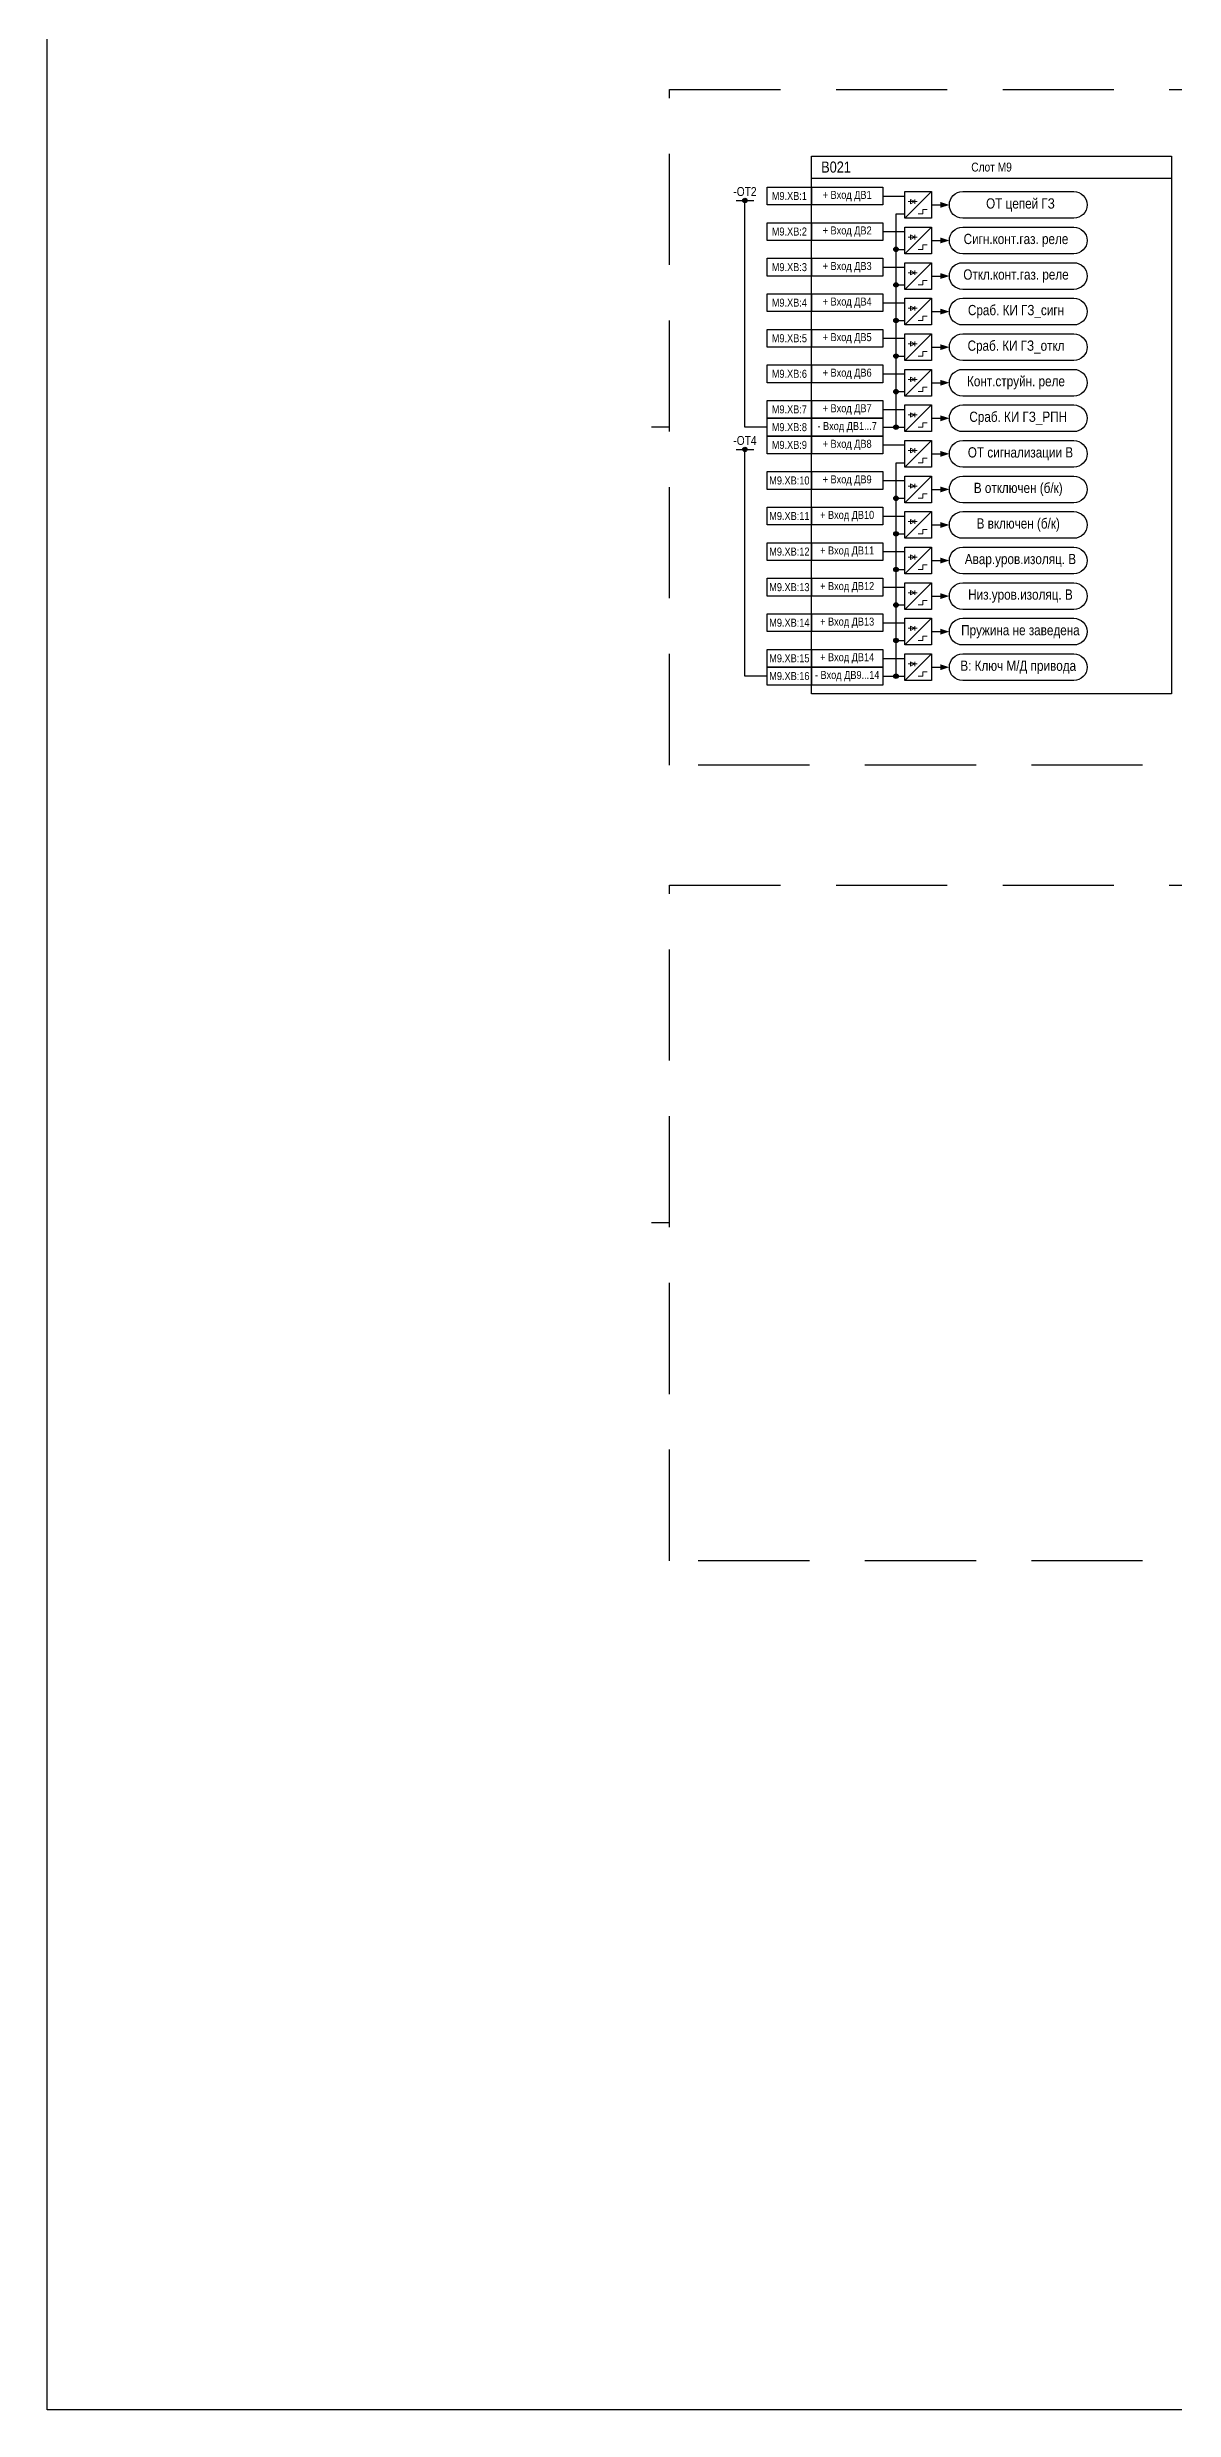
# Model space of a CAD drawing. Header units: millimetres. Extents: x 1657 to 6276, y -558 to 701.
# Drawn here: x 5169 to 5422, y -251 to 280 of the extents above; entities that cross this region are included whole.
import ezdxf

# ---------------------------------------------------------------- set-up
doc = ezdxf.new("R2010")
doc.units = ezdxf.units.MM
doc.linetypes.add('штриховая2', pattern=[0.375, 0.25, -0.125])
doc.layers.add('_ОРЗ_0.3', color=7, linetype='Continuous', lineweight=30)
doc.layers.add('TEXT', color=7, linetype='Continuous', lineweight=25)
doc.layers.add('Основная', color=7, linetype='Continuous')
doc.styles.add('1.8_Gost_RD', font='ARIALN.TTF', dxfattribs={"height": 1.8})
doc.styles.add('2.5_Gost_RD', font='ARIALN.TTF', dxfattribs={"height": 2.5})

# ---------------------------------------------------------------- blocks, each defined once
blk = doc.blocks.new('Точка')
at = {"ltscale": 100}
h = blk.add_hatch(color=256, dxfattribs=at)
h.dxf.hatch_style = 1
edge = h.paths.add_edge_path()
edge.add_arc((0, 0), 0.5, 0, 360)
blk.add_circle((0, 0), 0.5, dxfattribs=at)
blk = doc.blocks.new('*U135')
at = {"ltscale": 0.25}
blk.add_line((0, 0), (3, 0), dxfattribs=at)
blk.add_lwpolyline([(2, 0, 1.3, 0, 0), (4, 0, 0, 0, 0)], format="xyseb", dxfattribs=at)
blk = doc.blocks.new('*U136')
at = {"ltscale": 0.25}
blk.add_line((0, 0), (3, 0), dxfattribs=at)
blk.add_lwpolyline([(2, 0, 1.3, 0, 0), (4, 0, 0, 0, 0)], format="xyseb", dxfattribs=at)
blk = doc.blocks.new('*U137')
at = {"ltscale": 0.25}
blk.add_line((0, 0), (3, 0), dxfattribs=at)
blk.add_lwpolyline([(2, 0, 1.3, 0, 0), (4, 0, 0, 0, 0)], format="xyseb", dxfattribs=at)
blk = doc.blocks.new('*U138')
at = {"ltscale": 0.25}
blk.add_line((0, 0), (3, 0), dxfattribs=at)
blk.add_lwpolyline([(2, 0, 1.3, 0, 0), (4, 0, 0, 0, 0)], format="xyseb", dxfattribs=at)
blk = doc.blocks.new('*U139')
at = {"ltscale": 0.25}
blk.add_line((0, 0), (3, 0), dxfattribs=at)
blk.add_lwpolyline([(2, 0, 1.3, 0, 0), (4, 0, 0, 0, 0)], format="xyseb", dxfattribs=at)
blk = doc.blocks.new('*U140')
at = {"ltscale": 0.25}
blk.add_line((0, 0), (3, 0), dxfattribs=at)
blk.add_lwpolyline([(2, 0, 1.3, 0, 0), (4, 0, 0, 0, 0)], format="xyseb", dxfattribs=at)
blk = doc.blocks.new('*U141')
at = {"ltscale": 0.25}
blk.add_line((0, 0), (3, 0), dxfattribs=at)
blk.add_lwpolyline([(2, 0, 1.3, 0, 0), (4, 0, 0, 0, 0)], format="xyseb", dxfattribs=at)
blk = doc.blocks.new('*U142')
at = {"ltscale": 0.25}
blk.add_line((0, 0), (3, 0), dxfattribs=at)
blk.add_lwpolyline([(2, 0, 1.3, 0, 0), (4, 0, 0, 0, 0)], format="xyseb", dxfattribs=at)
blk = doc.blocks.new('*U143')
at = {"ltscale": 0.25}
blk.add_line((0, 0), (3, 0), dxfattribs=at)
blk.add_lwpolyline([(2, 0, 1.3, 0, 0), (4, 0, 0, 0, 0)], format="xyseb", dxfattribs=at)
blk = doc.blocks.new('*U144')
at = {"ltscale": 0.25}
blk.add_line((0, 0), (3, 0), dxfattribs=at)
blk.add_lwpolyline([(2, 0, 1.3, 0, 0), (4, 0, 0, 0, 0)], format="xyseb", dxfattribs=at)
blk = doc.blocks.new('*U145')
at = {"ltscale": 0.25}
blk.add_line((0, 0), (3, 0), dxfattribs=at)
blk.add_lwpolyline([(2, 0, 1.3, 0, 0), (4, 0, 0, 0, 0)], format="xyseb", dxfattribs=at)
blk = doc.blocks.new('*U132')
at = {"ltscale": 0.25}
blk.add_line((0, 0), (3, 0), dxfattribs=at)
blk.add_lwpolyline([(2, 0, 1.3, 0, 0), (4, 0, 0, 0, 0)], format="xyseb", dxfattribs=at)
blk = doc.blocks.new('*U133')
at = {"ltscale": 0.25}
blk.add_line((0, 0), (3, 0), dxfattribs=at)
blk.add_lwpolyline([(2, 0, 1.3, 0, 0), (4, 0, 0, 0, 0)], format="xyseb", dxfattribs=at)
blk = doc.blocks.new('*U134')
at = {"ltscale": 0.25}
blk.add_line((0, 0), (3, 0), dxfattribs=at)
blk.add_lwpolyline([(2, 0, 1.3, 0, 0), (4, 0, 0, 0, 0)], format="xyseb", dxfattribs=at)

msp = doc.modelspace()

# ---------------------------------------------------------------- linework, layer by layer
at = {"ltscale": 100}
for p, q in [((5324, 246), (5328, 246)), ((5326, 195), (5326, 246)), ((5309, 195), (5305, 195)), ((5331, 195), (5326, 195)), ((5324, 190), (5328, 190)), ((5326, 139), (5326, 190)), ((5331, 139), (5326, 139)), ((5309, 16), (5305, 16))]:
    msp.add_line(p, q, dxfattribs=at)
at = {"lineweight": 13, "ltscale": 0.25}
for p, q in [((5364.25, 246.25), (5364.25, 245.25)), ((5364.25, 238.25), (5364.25, 237.25)), ((5364.25, 230.25), (5364.25, 229.25)), ((5364.25, 222.25), (5364.25, 221.25)), ((5364.25, 214.25), (5364.25, 213.25)), ((5364.25, 206.25), (5364.25, 205.25)), ((5364.25, 198.25), (5364.25, 197.25)), ((5364.25, 190.25), (5364.25, 189.25)), ((5364.25, 182.25), (5364.25, 181.25)), ((5364.25, 174.25), (5364.25, 173.25)), ((5364.25, 166.25), (5364.25, 165.25)), ((5364.25, 158.25), (5364.25, 157.25)), ((5364.25, 150.25), (5364.25, 149.25)), ((5364.25, 142.25), (5364.25, 141.25))]:
    msp.add_line(p, q, dxfattribs=at)
at = {"ltscale": 100}
for points in [[(5169, 696), (5900, 696), (5900, -251), (5169, -251)], [(5331, 249), (5341, 249), (5341, 245), (5331, 245)], [(5341, 249), (5357, 249), (5357, 245), (5341, 245)], [(5331, 241), (5341, 241), (5341, 237), (5331, 237)], [(5341, 241), (5357, 241), (5357, 237), (5341, 237)], [(5331, 233), (5341, 233), (5341, 229), (5331, 229)], [(5341, 233), (5357, 233), (5357, 229), (5341, 229)], [(5331, 225), (5341, 225), (5341, 221), (5331, 221)], [(5341, 225), (5357, 225), (5357, 221), (5341, 221)], [(5331, 217), (5341, 217), (5341, 213), (5331, 213)], [(5341, 217), (5357, 217), (5357, 213), (5341, 213)], [(5331, 209), (5341, 209), (5341, 205), (5331, 205)], [(5341, 209), (5357, 209), (5357, 205), (5341, 205)], [(5331, 201), (5341, 201), (5341, 197), (5331, 197)], [(5331, 197), (5341, 197), (5341, 193), (5331, 193)], [(5341, 201), (5357, 201), (5357, 197), (5341, 197)], [(5341, 197), (5357, 197), (5357, 193), (5341, 193)], [(5331, 193), (5341, 193), (5341, 189), (5331, 189)], [(5341, 193), (5357, 193), (5357, 189), (5341, 189)], [(5331, 185), (5341, 185), (5341, 181), (5331, 181)], [(5341, 185), (5357, 185), (5357, 181), (5341, 181)], [(5331, 177), (5341, 177), (5341, 173), (5331, 173)], [(5341, 177), (5357, 177), (5357, 173), (5341, 173)], [(5331, 169), (5341, 169), (5341, 165), (5331, 165)], [(5341, 169), (5357, 169), (5357, 165), (5341, 165)], [(5331, 161), (5341, 161), (5341, 157), (5331, 157)], [(5341, 161), (5357, 161), (5357, 157), (5341, 157)], [(5331, 153), (5341, 153), (5341, 149), (5331, 149)], [(5341, 153), (5357, 153), (5357, 149), (5341, 149)], [(5331, 145), (5341, 145), (5341, 141), (5331, 141)], [(5341, 145), (5357, 145), (5357, 141), (5341, 141)], [(5331, 141), (5341, 141), (5341, 137), (5331, 137)], [(5341, 141), (5357, 141), (5357, 137), (5341, 137)]]:
    msp.add_lwpolyline(points, close=True, dxfattribs=at)
at = {"linetype": 'штриховая2', "ltscale": 100}
for points in [[(5309, 271), (5678, 271), (5678, 119), (5309, 119)], [(5309, 92), (5678, 92), (5678, -60), (5309, -60)]]:
    msp.add_lwpolyline(points, close=True, dxfattribs=at)
at = {"ltscale": 100}
for points in [[(5341, 251), (5422, 251)], [(5360, 195), (5360, 243)], [(5360, 139), (5360, 187)]]:
    msp.add_lwpolyline(points, dxfattribs=at)
for points in [[(5362, 248), (5368, 248), (5368, 242), (5362, 242)], [(5362, 240), (5368, 240), (5368, 234), (5362, 234)], [(5362, 232), (5368, 232), (5368, 226), (5362, 226)], [(5362, 224), (5368, 224), (5368, 218), (5362, 218)], [(5362, 216), (5368, 216), (5368, 210), (5362, 210)], [(5362, 208), (5368, 208), (5368, 202), (5362, 202)], [(5362, 200), (5368, 200), (5368, 194), (5362, 194)], [(5362, 192), (5368, 192), (5368, 186), (5362, 186)], [(5362, 184), (5368, 184), (5368, 178), (5362, 178)], [(5362, 176), (5368, 176), (5368, 170), (5362, 170)], [(5362, 168), (5368, 168), (5368, 162), (5362, 162)], [(5362, 160), (5368, 160), (5368, 154), (5362, 154)], [(5362, 152), (5368, 152), (5368, 146), (5362, 146)], [(5362, 144), (5368, 144), (5368, 138), (5362, 138)]]:
    msp.add_lwpolyline(points, close=True)
at = {"lineweight": 13, "ltscale": 0.25}
for points in [[(5364.25, 245.75), (5363.25, 246.25), (5363.25, 245.25), (5364.25, 245.75)], [(5364.25, 237.75), (5363.25, 238.25), (5363.25, 237.25), (5364.25, 237.75)], [(5364.25, 229.75), (5363.25, 230.25), (5363.25, 229.25), (5364.25, 229.75)], [(5364.25, 221.75), (5363.25, 222.25), (5363.25, 221.25), (5364.25, 221.75)], [(5364.25, 213.75), (5363.25, 214.25), (5363.25, 213.25), (5364.25, 213.75)], [(5364.25, 205.75), (5363.25, 206.25), (5363.25, 205.25), (5364.25, 205.75)], [(5364.25, 197.75), (5363.25, 198.25), (5363.25, 197.25), (5364.25, 197.75)], [(5364.25, 189.75), (5363.25, 190.25), (5363.25, 189.25), (5364.25, 189.75)], [(5364.25, 181.75), (5363.25, 182.25), (5363.25, 181.25), (5364.25, 181.75)], [(5364.25, 173.75), (5363.25, 174.25), (5363.25, 173.25), (5364.25, 173.75)], [(5364.25, 165.75), (5363.25, 166.25), (5363.25, 165.25), (5364.25, 165.75)], [(5364.25, 157.75), (5363.25, 158.25), (5363.25, 157.25), (5364.25, 157.75)], [(5364.25, 149.75), (5363.25, 150.25), (5363.25, 149.25), (5364.25, 149.75)], [(5364.25, 141.75), (5363.25, 142.25), (5363.25, 141.25), (5364.25, 141.75)]]:
    msp.add_lwpolyline(points, dxfattribs=at)
at = {"lineweight": 13, "flags": 128}
for points in [[(5363.5, 246.5, 0, 0, 0), (5363.5, 247, 0.25, 0, 0), (5363.5, 247.5, 0, 0, 0)], [(5364, 246.5, 0, 0, 0), (5364, 247, 0.25, 0, 0), (5364, 247.5, 0, 0, 0)], [(5363.5, 238.5, 0, 0, 0), (5363.5, 239, 0.25, 0, 0), (5363.5, 239.5, 0, 0, 0)], [(5364, 238.5, 0, 0, 0), (5364, 239, 0.25, 0, 0), (5364, 239.5, 0, 0, 0)], [(5363.5, 230.5, 0, 0, 0), (5363.5, 231, 0.25, 0, 0), (5363.5, 231.5, 0, 0, 0)], [(5364, 230.5, 0, 0, 0), (5364, 231, 0.25, 0, 0), (5364, 231.5, 0, 0, 0)], [(5363.5, 222.5, 0, 0, 0), (5363.5, 223, 0.25, 0, 0), (5363.5, 223.5, 0, 0, 0)], [(5364, 222.5, 0, 0, 0), (5364, 223, 0.25, 0, 0), (5364, 223.5, 0, 0, 0)], [(5363.5, 214.5, 0, 0, 0), (5363.5, 215, 0.25, 0, 0), (5363.5, 215.5, 0, 0, 0)], [(5364, 214.5, 0, 0, 0), (5364, 215, 0.25, 0, 0), (5364, 215.5, 0, 0, 0)], [(5363.5, 206.5, 0, 0, 0), (5363.5, 207, 0.25, 0, 0), (5363.5, 207.5, 0, 0, 0)], [(5364, 206.5, 0, 0, 0), (5364, 207, 0.25, 0, 0), (5364, 207.5, 0, 0, 0)], [(5363.5, 198.5, 0, 0, 0), (5363.5, 199, 0.25, 0, 0), (5363.5, 199.5, 0, 0, 0)], [(5364, 198.5, 0, 0, 0), (5364, 199, 0.25, 0, 0), (5364, 199.5, 0, 0, 0)], [(5363.5, 190.5, 0, 0, 0), (5363.5, 191, 0.25, 0, 0), (5363.5, 191.5, 0, 0, 0)], [(5364, 190.5, 0, 0, 0), (5364, 191, 0.25, 0, 0), (5364, 191.5, 0, 0, 0)], [(5363.5, 182.5, 0, 0, 0), (5363.5, 183, 0.25, 0, 0), (5363.5, 183.5, 0, 0, 0)], [(5364, 182.5, 0, 0, 0), (5364, 183, 0.25, 0, 0), (5364, 183.5, 0, 0, 0)], [(5363.5, 174.5, 0, 0, 0), (5363.5, 175, 0.25, 0, 0), (5363.5, 175.5, 0, 0, 0)], [(5364, 174.5, 0, 0, 0), (5364, 175, 0.25, 0, 0), (5364, 175.5, 0, 0, 0)], [(5363.5, 166.5, 0, 0, 0), (5363.5, 167, 0.25, 0, 0), (5363.5, 167.5, 0, 0, 0)], [(5364, 166.5, 0, 0, 0), (5364, 167, 0.25, 0, 0), (5364, 167.5, 0, 0, 0)], [(5363.5, 158.5, 0, 0, 0), (5363.5, 159, 0.25, 0, 0), (5363.5, 159.5, 0, 0, 0)], [(5364, 158.5, 0, 0, 0), (5364, 159, 0.25, 0, 0), (5364, 159.5, 0, 0, 0)], [(5363.5, 150.5, 0, 0, 0), (5363.5, 151, 0.25, 0, 0), (5363.5, 151.5, 0, 0, 0)], [(5364, 150.5, 0, 0, 0), (5364, 151, 0.25, 0, 0), (5364, 151.5, 0, 0, 0)], [(5363.5, 142.5, 0, 0, 0), (5363.5, 143, 0.25, 0, 0), (5363.5, 143.5, 0, 0, 0)], [(5364, 142.5, 0, 0, 0), (5364, 143, 0.25, 0, 0), (5364, 143.5, 0, 0, 0)]]:
    msp.add_lwpolyline(points, format="xyseb", dxfattribs=at)
at = {"ltscale": 100}
for points in [[(5375, 242, -1), (5375, 248), (5400, 248, -1), (5400, 242)], [(5375, 234, -1), (5375, 240), (5400, 240, -1), (5400, 234)], [(5375, 226, -1), (5375, 232), (5400, 232, -1), (5400, 226)], [(5375, 218, -1), (5375, 224), (5400, 224, -1), (5400, 218)], [(5375, 210, -1), (5375, 216), (5400, 216, -1), (5400, 210)], [(5375, 202, -1), (5375, 208), (5400, 208, -1), (5400, 202)], [(5375, 194, -1), (5375, 200), (5400, 200, -1), (5400, 194)], [(5375, 186, -1), (5375, 192), (5400, 192, -1), (5400, 186)], [(5375, 178, -1), (5375, 184), (5400, 184, -1), (5400, 178)], [(5375, 170, -1), (5375, 176), (5400, 176, -1), (5400, 170)], [(5375, 162, -1), (5375, 168), (5400, 168, -1), (5400, 162)], [(5375, 154, -1), (5375, 160), (5400, 160, -1), (5400, 154)], [(5375, 146, -1), (5375, 152), (5400, 152, -1), (5400, 146)], [(5375, 138, -1), (5375, 144), (5400, 144, -1), (5400, 138)]]:
    msp.add_lwpolyline(points, format="xyb", close=True, dxfattribs=at)
at = {"layer": '_ОРЗ_0.3', "ltscale": 100}
msp.add_lwpolyline([(5341, 256), (5422, 256), (5422, 135), (5341, 135)], close=True, dxfattribs=at)
at = {"layer": 'Основная', "color": 0}
for p, q in [((5357, 247), (5362, 247)), ((5360, 243), (5362, 243)), ((5357, 239), (5362, 239)), ((5360, 235), (5362, 235)), ((5357, 231), (5362, 231)), ((5360, 227), (5362, 227)), ((5357, 223), (5362, 223)), ((5360, 219), (5362, 219)), ((5357, 215), (5362, 215)), ((5360, 211), (5362, 211)), ((5357, 207), (5362, 207)), ((5360, 203), (5362, 203)), ((5357, 199), (5362, 199)), ((5357, 195), (5362, 195)), ((5357, 191), (5362, 191)), ((5357, 191), (5362, 191)), ((5360, 187), (5362, 187)), ((5360, 187), (5362, 187)), ((5357, 183), (5362, 183)), ((5360, 179), (5362, 179)), ((5357, 175), (5362, 175)), ((5360, 171), (5362, 171)), ((5357, 167), (5362, 167)), ((5360, 163), (5362, 163)), ((5357, 159), (5362, 159)), ((5360, 155), (5362, 155)), ((5357, 151), (5362, 151)), ((5360, 147), (5362, 147)), ((5357, 143), (5362, 143)), ((5357, 139), (5362, 139))]:
    msp.add_line(p, q, dxfattribs=at)
at = {"layer": 'Основная', "ltscale": 0.25}
for p, q in [((5368, 248), (5362, 242)), ((5368, 240), (5362, 234)), ((5368, 232), (5362, 226)), ((5368, 224), (5362, 218)), ((5368, 216), (5362, 210)), ((5368, 208), (5362, 202)), ((5368, 200), (5362, 194)), ((5368, 192), (5362, 186)), ((5368, 184), (5362, 178)), ((5368, 176), (5362, 170)), ((5368, 168), (5362, 162)), ((5368, 160), (5362, 154)), ((5368, 152), (5362, 146)), ((5368, 144), (5362, 138))]:
    msp.add_line(p, q, dxfattribs=at)
at = {"layer": 'Основная', "color": 0, "lineweight": 13}
for p, q in [((5362.75, 245.75), (5364.75, 245.75)), ((5362.75, 237.75), (5364.75, 237.75)), ((5362.75, 229.75), (5364.75, 229.75)), ((5362.75, 221.75), (5364.75, 221.75)), ((5362.75, 213.75), (5364.75, 213.75)), ((5362.75, 205.75), (5364.75, 205.75)), ((5362.75, 197.75), (5364.75, 197.75)), ((5362.75, 189.75), (5364.75, 189.75)), ((5362.75, 181.75), (5364.75, 181.75)), ((5362.75, 173.75), (5364.75, 173.75)), ((5362.75, 165.75), (5364.75, 165.75)), ((5362.75, 157.75), (5364.75, 157.75)), ((5362.75, 149.75), (5364.75, 149.75)), ((5362.75, 141.75), (5364.75, 141.75))]:
    msp.add_line(p, q, dxfattribs=at)
for p, q in [((5365, 243), (5366, 243)), ((5366, 244), (5367, 244)), ((5366, 243), (5366, 244)), ((5365, 235), (5366, 235)), ((5366, 236), (5367, 236)), ((5366, 235), (5366, 236)), ((5365, 227), (5366, 227)), ((5366, 228), (5367, 228)), ((5366, 227), (5366, 228)), ((5365, 219), (5366, 219)), ((5366, 220), (5367, 220)), ((5366, 219), (5366, 220)), ((5365, 211), (5366, 211)), ((5366, 212), (5367, 212)), ((5366, 211), (5366, 212)), ((5365, 203), (5366, 203)), ((5366, 204), (5367, 204)), ((5366, 203), (5366, 204)), ((5365, 195), (5366, 195)), ((5366, 196), (5367, 196)), ((5366, 195), (5366, 196)), ((5365, 187), (5366, 187)), ((5366, 188), (5367, 188)), ((5366, 187), (5366, 188)), ((5365, 179), (5366, 179)), ((5366, 180), (5367, 180)), ((5366, 179), (5366, 180)), ((5365, 171), (5366, 171)), ((5366, 172), (5367, 172)), ((5366, 171), (5366, 172)), ((5365, 163), (5366, 163)), ((5366, 164), (5367, 164)), ((5366, 163), (5366, 164)), ((5365, 155), (5366, 155)), ((5366, 156), (5367, 156)), ((5366, 155), (5366, 156)), ((5365, 147), (5366, 147)), ((5366, 148), (5367, 148)), ((5366, 147), (5366, 148)), ((5365, 139), (5366, 139)), ((5366, 140), (5367, 140)), ((5366, 139), (5366, 140))]:
    msp.add_line(p, q, dxfattribs=at).dxf.unprotected_set("ltscale", 0)

# ---------------------------------------------------------------- block references
at = {"ltscale": 100}
for p in [(5326, 246), (5360, 235), (5360, 227), (5360, 219), (5360, 211), (5360, 203), (5360, 195), (5326, 190), (5360, 179), (5360, 171), (5360, 163), (5360, 155), (5360, 147), (5360, 139)]:
    msp.add_blockref('Точка', p, dxfattribs=at)
at = {"ltscale": 0.35}
for name, p in [('*U135', (5368, 245)), ('*U136', (5368, 237)), ('*U137', (5368, 229)), ('*U138', (5368, 221)), ('*U139', (5368, 213)), ('*U140', (5368, 205)), ('*U141', (5368, 197)), ('*U142', (5368, 189)), ('*U143', (5368, 181)), ('*U144', (5368, 173)), ('*U145', (5368, 165)), ('*U132', (5368, 157)), ('*U133', (5368, 149)), ('*U134', (5368, 141))]:
    msp.add_blockref(name, p, dxfattribs=at)

# ---------------------------------------------------------------- texts
at = {"ltscale": 100, "attachment_point": 5}
for s, insert, char_height, width, style in [('B021', (5346.5, 253.5), 2.5, 11, '2.5_Gost_RD'), ('Слот М9', (5381.5, 253.5), 2, 81, '1.8_Gost_RD'), ('-ОТ2', (5326, 248), 2, 81, '1.8_Gost_RD'), ('M9.XB:1', (5336, 247), 1.8, 10, '1.8_Gost_RD'), ('+ Вход ДВ1', (5349, 247), 1.8, 16, '1.8_Gost_RD'), ('M9.XB:2', (5336, 239), 1.8, 10, '1.8_Gost_RD'), ('+ Вход ДВ2', (5349, 239), 1.8, 16, '1.8_Gost_RD'), ('M9.XB:3', (5336, 231), 1.8, 10, '1.8_Gost_RD'), ('+ Вход ДВ3', (5349, 231), 1.8, 16, '1.8_Gost_RD'), ('M9.XB:4', (5336, 223), 1.8, 10, '1.8_Gost_RD'), ('+ Вход ДВ4', (5349, 223), 1.8, 16, '1.8_Gost_RD'), ('M9.XB:5', (5336, 215), 1.8, 10, '1.8_Gost_RD'), ('+ Вход ДВ5', (5349, 215), 1.8, 16, '1.8_Gost_RD'), ('M9.XB:6', (5336, 207), 1.8, 10, '1.8_Gost_RD'), ('+ Вход ДВ6', (5349, 207), 1.8, 16, '1.8_Gost_RD'), ('\\A1;Конт.струйн. реле', (5387, 205), 2.3, 31, '2.5_Gost_RD'), ('M9.XB:7', (5336, 199), 1.8, 10, '1.8_Gost_RD'), ('+ Вход ДВ7', (5349, 199), 1.8, 16, '1.8_Gost_RD'), ('\\A1;Сраб. КИ ГЗ_РПН', (5387.5, 197), 2.3, 31, '2.5_Gost_RD'), ('-ОТ4', (5326, 192), 2, 81, '1.8_Gost_RD'), ('M9.XB:8', (5336, 195), 1.8, 10, '1.8_Gost_RD'), ('M9.XB:9', (5336, 191), 1.8, 10, '1.8_Gost_RD'), ('- Вход ДВ1...7', (5349, 195), 1.8, 16, '1.8_Gost_RD'), ('+ Вход ДВ8', (5349, 191), 1.8, 16, '1.8_Gost_RD'), ('ОТ сигнализации В', (5388, 189), 2.3, 31, '2.5_Gost_RD'), ('M9.XB:10', (5336, 183), 1.8, 10, '1.8_Gost_RD'), ('+ Вход ДВ9', (5349, 183), 1.8, 16, '1.8_Gost_RD'), ('M9.XB:11', (5336, 175), 1.8, 10, '1.8_Gost_RD'), ('+ Вход ДВ10', (5349, 175), 1.8, 16, '1.8_Gost_RD'), ('M9.XB:12', (5336, 167), 1.8, 10, '1.8_Gost_RD'), ('+ Вход ДВ11', (5349, 167), 1.8, 16, '1.8_Gost_RD'), ('M9.XB:13', (5336, 159), 1.8, 10, '1.8_Gost_RD'), ('+ Вход ДВ12', (5349, 159), 1.8, 16, '1.8_Gost_RD'), ('M9.XB:14', (5336, 151), 1.8, 10, '1.8_Gost_RD'), ('+ Вход ДВ13', (5349, 151), 1.8, 16, '1.8_Gost_RD'), ('M9.XB:15', (5336, 143), 1.8, 10, '1.8_Gost_RD'), ('+ Вход ДВ14', (5349, 143), 1.8, 16, '1.8_Gost_RD'), ('M9.XB:16', (5336, 139), 1.8, 10, '1.8_Gost_RD'), ('- Вход ДВ9...14', (5349, 139), 1.8, 16, '1.8_Gost_RD')]:
    msp.add_mtext(s, dxfattribs=dict(at, insert=insert, char_height=char_height, width=width, style=style))
at = {"layer": 'TEXT', "ltscale": 100, "char_height": 2.3, "attachment_point": 5, "style": '2.5_Gost_RD'}
for s, insert, width in [('ОТ цепей ГЗ', (5388, 245), 31), ('\\A1;Сигн.конт.газ. реле', (5387, 237), 31), ('\\A1;Откл.конт.газ. реле', (5387, 229), 31), ('\\A1;Сраб. КИ ГЗ_сигн', (5387, 221), 31), ('\\A1;Сраб. КИ ГЗ_откл', (5387, 213), 31), ('В отключен (б/к)', (5387.5, 181), 31), ('В включен (б/к)', (5387.5, 173), 31), ('Авар.уров.изоляц. В', (5388, 165), 31), ('Низ.уров.изоляц. В', (5388, 157), 31), ('Пружина не заведена', (5388, 149), 28), ('В: Ключ М/Д привода', (5387.5, 141), 31)]:
    msp.add_mtext(s, dxfattribs=dict(at, insert=insert, width=width))

doc.saveas('drawing.dxf')
